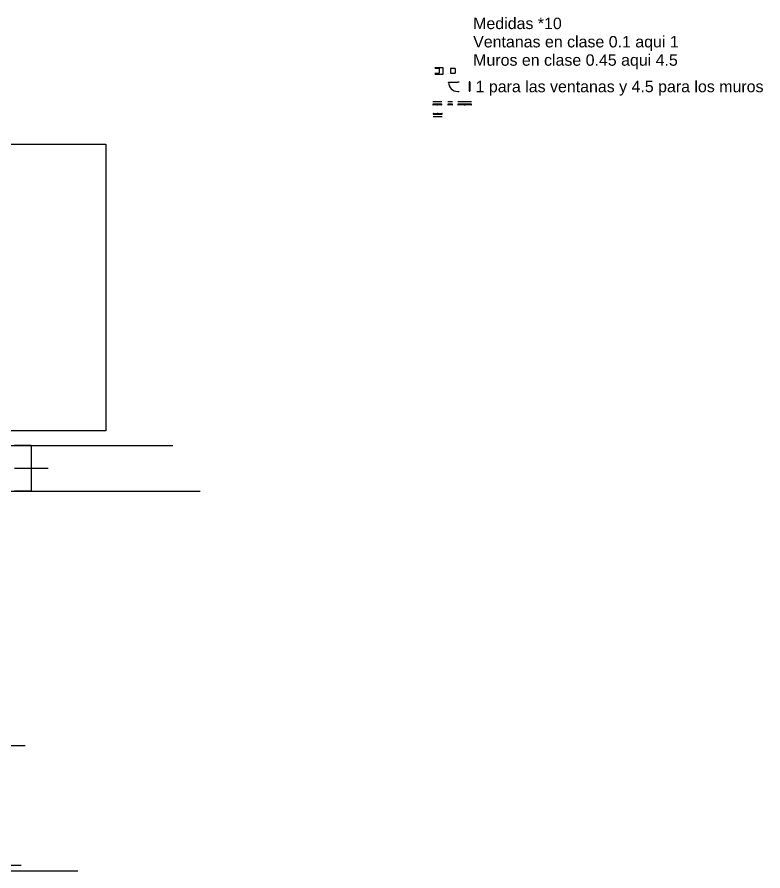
# Model space of a CAD drawing. Header units: millimetres. Extents: x 2027 to 2227, y 2574 to 3071.
# Drawn here: x 2160 to 2226.8, y 2672.2 to 2748.6 of the extents above; entities that cross this region are included whole.
import ezdxf

# ---------------------------------------------------------------- set-up
doc = ezdxf.new("R2010")
doc.units = ezdxf.units.MM
for name, color, linetype in [('Auxiliares', 200, 'Continuous'), ('CarpinteriaExterior', 130, 'Continuous'), ('PrimerPlano', 160, 'Continuous'), ('SegundoPlano', 250, 'Continuous'), ('Texto', 250, 'Continuous')]:
    doc.layers.add(name, color=color, linetype=linetype)
doc.layers.add('Referencias', color=40, linetype='Continuous', transparency=0.1)
doc.styles.get("Standard").update_dxf_attribs({"font": 'arial.ttf'})
picture_1 = doc.add_image_def('image11.png', size_in_pixel=(2560, 1440))

msp = doc.modelspace()

# ---------------------------------------------------------------- linework, layer by layer
at = {"layer": 'Auxiliares'}
for p, q in [((2120.995, 2710.29), (2173.981, 2710.29)), ((2159.805, 2708.253), (2162.804, 2708.253)), ((2027.212, 2706.216), (2176.404, 2706.216)), ((2106.525, 2683.433), (2160.75, 2683.433)), ((2086.464, 2672.212), (2165.457, 2672.212)), ((2149.108, 2672.72), (2160.385, 2672.72))]:
    msp.add_line(p, q, dxfattribs=at)
at = {"layer": 'CarpinteriaExterior'}
for p, q in [((2200.482, 2742.846), (2200.482, 2742.024)), ((2200.482, 2742.846), (2200.549, 2742.846)), ((2200.549, 2742.846), (2200.549, 2742.024)), ((2200.549, 2742.024), (2200.482, 2742.024)), ((2198.056, 2740.858), (2197.234, 2740.858)), ((2198.056, 2740.791), (2197.234, 2740.791)), ((2198.999, 2740.858), (2198.588, 2740.858)), ((2198.999, 2740.791), (2198.588, 2740.791)), ((2200.712, 2740.858), (2199.479, 2740.858)), ((2200.712, 2740.791), (2199.479, 2740.791)), ((2197.257, 2740.022), (2198.079, 2740.022)), ((2197.257, 2739.955), (2198.079, 2739.955))]:
    msp.add_line(p, q, dxfattribs=at)
for points in [[(2198.652, 2742.777), (2198.652, 2742.811), (2199.475, 2742.811), (2199.475, 2742.777)], [(2199.475, 2742.811), (2199.475, 2742.844), (2199.575, 2742.844), (2199.575, 2742.811)], [(2199.475, 2741.955), (2199.475, 2741.988), (2199.575, 2741.988), (2199.575, 2741.955)]]:
    msp.add_lwpolyline(points, close=True, dxfattribs=at)
for points in [[(2200.482, 2742.81), (2200.549, 2742.81), (2200.549, 2742.846), (2200.482, 2742.846), (2200.482, 2742.81)], [(2200.482, 2742.435), (2200.549, 2742.435), (2200.549, 2742.471), (2200.482, 2742.471), (2200.482, 2742.435)], [(2200.482, 2742.399), (2200.549, 2742.399), (2200.549, 2742.435), (2200.482, 2742.435), (2200.482, 2742.399)], [(2200.482, 2742.024), (2200.549, 2742.024), (2200.549, 2742.06), (2200.482, 2742.06), (2200.482, 2742.024)], [(2197.234, 2740.858), (2197.234, 2740.791), (2197.27, 2740.791), (2197.27, 2740.858), (2197.234, 2740.858)], [(2197.608, 2740.858), (2197.608, 2740.791), (2197.645, 2740.791), (2197.645, 2740.858), (2197.608, 2740.858)], [(2197.645, 2740.858), (2197.645, 2740.791), (2197.681, 2740.791), (2197.681, 2740.858), (2197.645, 2740.858)], [(2198.019, 2740.858), (2198.019, 2740.791), (2198.056, 2740.791), (2198.056, 2740.858), (2198.019, 2740.858)], [(2198.588, 2740.858), (2198.588, 2740.791), (2198.624, 2740.791), (2198.624, 2740.858), (2198.588, 2740.858)], [(2198.963, 2740.858), (2198.963, 2740.791), (2198.999, 2740.791), (2198.999, 2740.858), (2198.963, 2740.858)], [(2199.479, 2740.858), (2199.479, 2740.791), (2199.515, 2740.791), (2199.515, 2740.858), (2199.479, 2740.858)], [(2200.059, 2740.858), (2200.059, 2740.791), (2200.095, 2740.791), (2200.095, 2740.858), (2200.059, 2740.858)], [(2200.095, 2740.858), (2200.095, 2740.791), (2200.132, 2740.791), (2200.132, 2740.858), (2200.095, 2740.858)], [(2200.676, 2740.858), (2200.676, 2740.791), (2200.712, 2740.791), (2200.712, 2740.858), (2200.676, 2740.858)], [(2197.293, 2739.955), (2197.293, 2740.022), (2197.257, 2740.022), (2197.257, 2739.955), (2197.293, 2739.955)], [(2197.668, 2739.955), (2197.668, 2740.022), (2197.632, 2740.022), (2197.632, 2739.955), (2197.668, 2739.955)], [(2197.704, 2739.955), (2197.704, 2740.022), (2197.668, 2740.022), (2197.668, 2739.955), (2197.704, 2739.955)], [(2198.079, 2739.955), (2198.079, 2740.022), (2198.043, 2740.022), (2198.043, 2739.955), (2198.079, 2739.955)]]:
    msp.add_lwpolyline(points, dxfattribs=at)
msp.add_arc((2199.475, 2742.811), 0.823, 180, 270, dxfattribs=at)
at = {"layer": 'PrimerPlano'}
for p, q in [((2198.154, 2744.095), (2197.407, 2744.095)), ((2197.818, 2744.028), (2197.407, 2744.028)), ((2197.818, 2744.028), (2197.818, 2743.617)), ((2198.154, 2743.549), (2198.154, 2744.095)), ((2198.819, 2744.047), (2198.819, 2743.636)), ((2199.23, 2744.047), (2198.819, 2744.047)), ((2199.23, 2744.047), (2199.23, 2743.636)), ((2197.407, 2743.617), (2197.818, 2743.617)), ((2197.407, 2743.549), (2198.154, 2743.549)), ((2198.819, 2743.636), (2199.23, 2743.636))]:
    msp.add_line(p, q, dxfattribs=at)
at = {"layer": 'SegundoPlano'}
for p, q in [((2197.234, 2741.093), (2198.056, 2741.093)), ((2198.588, 2741.093), (2198.999, 2741.093)), ((2199.479, 2741.093), (2200.712, 2741.093)), ((2198.079, 2739.721), (2197.257, 2739.721)), ((2161.305, 2710.29), (2159.805, 2710.29)), ((2161.305, 2710.29), (2161.305, 2706.216)), ((2161.305, 2706.216), (2159.805, 2706.216)), ((2161.305, 2706.216), (2161.305, 2706.216))]:
    msp.add_line(p, q, dxfattribs=at)

# ---------------------------------------------------------------- texts
at = {"layer": 'Texto'}
for s, p in [('Medidas *10', (2200.852, 2747.571)), ('Ventanas en clase 0.1 aqui 1', (2200.852, 2745.931)), ('Muros en clase 0.45 aqui 4.5', (2200.852, 2744.29))]:
    msp.add_text(s, height=1.021, dxfattribs=at).set_placement(p)
at = {"layer": 'Texto', "insert": (2201.07, 2742.941), "char_height": 1.021, "width": 26.22167, "attachment_point": 1}
msp.add_mtext('1 para las ventanas y 4.5 para los muros', dxfattribs=at)

# ---------------------------------------------------------------- pictures from other files: only their frames are drawn
at = {"layer": 'Referencias'}
image = msp.add_image(picture_1, insert=(2153.546, 2737.267), size_in_units=(25.654, 14.431), rotation=-90, dxfattribs=at)
image.dxf.flags = 7

doc.saveas('drawing.dxf')
